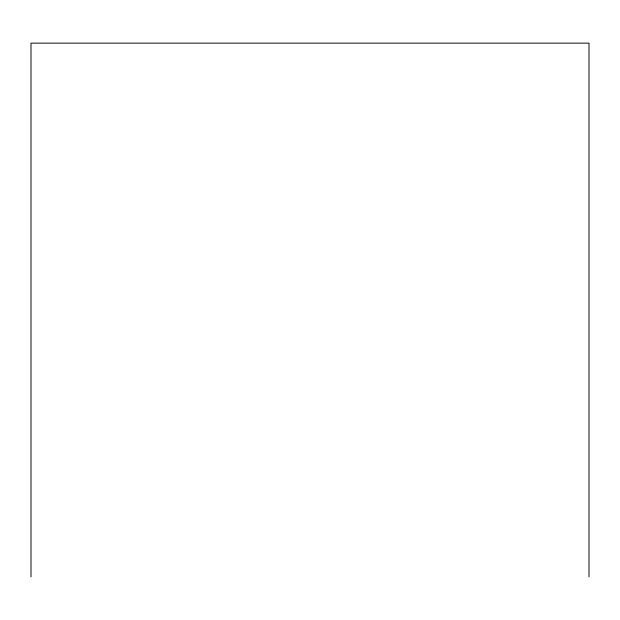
<?xml version="1.0" encoding="UTF-8"?>
<svg xmlns="http://www.w3.org/2000/svg" width="620" height="620" viewBox="0 0 620 620"><rect width="100%" height="100%" fill="white"/><g stroke="black" fill="none" stroke-linecap="round" stroke-linejoin="round"><path stroke-width="0.93" d="M589 576.864L589 43.136L31 43.136L31 576.864"/></g></svg>
